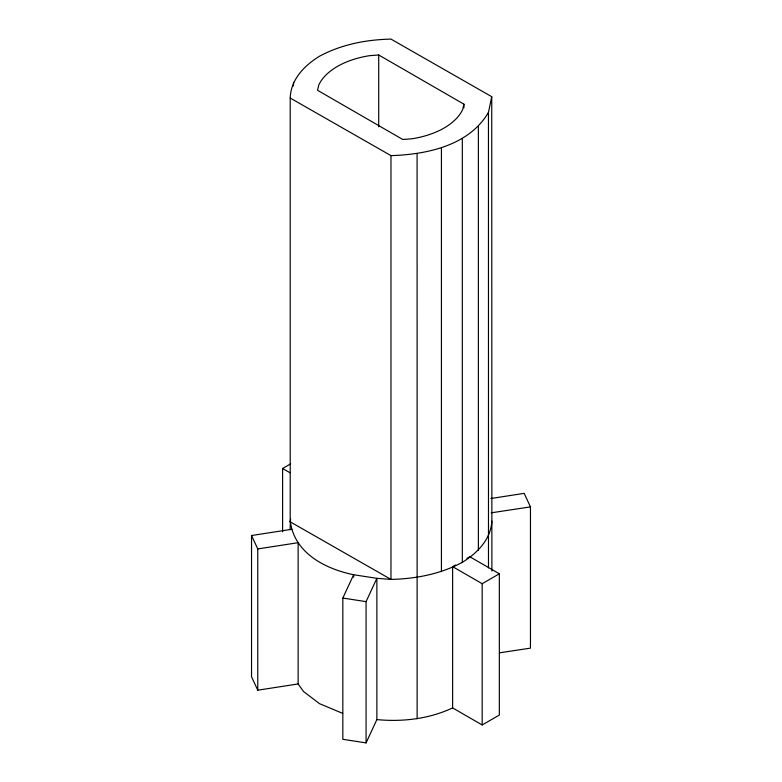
<?xml version="1.0" encoding="UTF-8"?>
<svg xmlns="http://www.w3.org/2000/svg" width="782" height="782" viewBox="0 0 782 782"><rect width="100%" height="100%" fill="white"/><g stroke="black" fill="none" stroke-linecap="round" stroke-linejoin="round"><path stroke-width="1.17" d="M491.888 521.144C490.803 539.541 477.196 553.157 462.328 562.346C440.403 574.096 415.682 578.856 390.971 579.403L290.21 521.829L290.21 98.043C290.787 79.324 304.53 65.434 319.613 56.167C341.538 44.408 366.259 39.647 390.971 39.1L491.731 96.685L491.888 571.075M488.486 567.888L488.457 112.442L491.731 96.685M290.054 529.668L290.581 518.818M463.931 104.172L462.748 109.372A72.081 41.622 0 0 1 411.772 138.805L402.769 139.489L317.551 90.292L318.733 85.091A72.081 41.622 0 0 1 369.71 55.659L378.713 54.975L463.931 104.172L463.931 107.828M366.064 742.9L366.064 601.641L376.875 578.338L376.875 719.596L366.064 742.9L342.829 739.303L342.829 598.044L353.65 574.741L376.875 578.338L390.971 579.403L390.971 155.628L290.21 98.043M390.971 155.628C426.747 154.484 468.926 145.726 488.457 112.442M282.615 531.809L282.615 468.486L290.689 463.824M466.922 558.387L469.787 556.735L499.336 573.793L499.336 715.061L482.171 724.963L452.622 707.906L452.622 566.647L455.486 564.995M452.622 566.647L482.171 583.704L499.336 573.793M452.622 707.906C429.23 718.932 402.466 722.05 376.875 719.596M342.702 713.389L319.506 703.663L303.572 691.532L298.128 683.947L257.767 690.193L251.54 676.782L251.54 535.523L291.911 529.277C299.975 556.188 328.127 569.443 353.65 574.741L353.65 577.175M490.94 498.496L524.175 493.354L530.46 506.883L530.46 648.141L499.551 652.823M251.54 535.523L257.767 548.935L298.128 542.688L298.128 683.947M491.223 512.826L530.46 506.883M342.829 598.044L366.064 601.641M282.615 468.486L289.995 472.748M290.054 521.144L291.911 529.277M417.129 718.766L417.089 153.643M482.171 583.704L482.171 724.963M478.369 126.498L478.369 550.274M462.328 138.561L462.328 562.346M441.429 147.827L441.429 571.603M378.713 54.975L378.713 126.821M293.494 82.286L293.494 85.952M257.767 548.935L257.767 690.193"/></g></svg>
